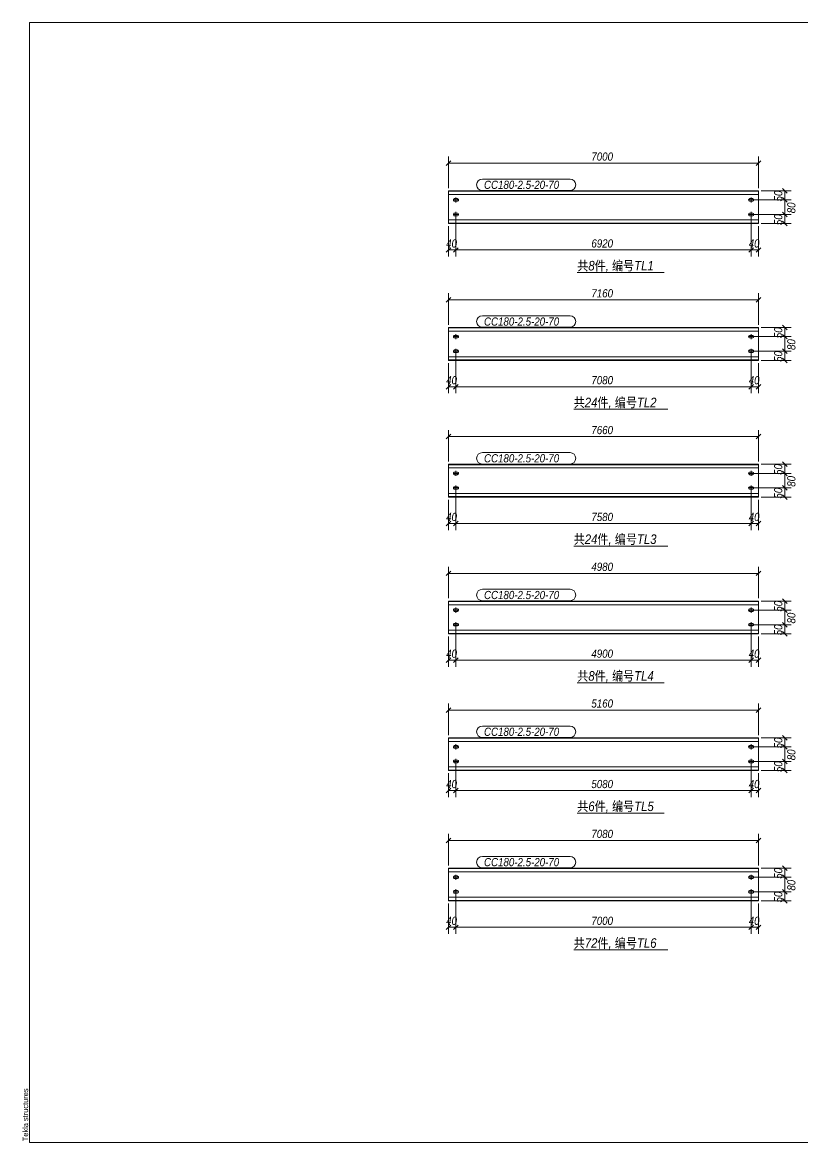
# Model space of a CAD drawing. Extents: x 857 to 4439, y -1249 to 4637.
# Drawn here: x 860.4 to 1146.1, y -295.4 to 114.6 of the extents above; entities that cross this region are included whole.
import ezdxf

# ---------------------------------------------------------------- set-up
doc = ezdxf.new("R2010")
doc.units = 0
doc.header["$LTSCALE"] = 1000
doc.header["$MEASUREMENT"] = 0
doc.linetypes.add('XKITLINE00', pattern=[0])
doc.linetypes.add('XKITLINE02', pattern=[4, 2, -2])
for name, color, linetype, lineweight in [('Bolt', 7, 'Continuous', 0), ('DrawingSheet', 5, 'Continuous', 0), ('OtherObjectType', 1, 'Continuous', 0), ('Part', 2, 'Continuous', 0), ('PartMark', 3, 'Continuous', 0), ('Z-DIMENSIONS', 1, 'Continuous', 0)]:
    doc.layers.add(name, color=color, linetype=linetype, lineweight=lineweight)
doc.styles.add('Arial', font='arial.ttf')
doc.styles.add('Arial Italic', font='ariali.ttf')

# ---------------------------------------------------------------- blocks, each defined once
blk = doc.blocks.new('天沟托架檩条')
at = {"layer": 'Bolt', "color": 3, "linetype": 'XKITLINE00', "lineweight": 0}
for p, q in [((160.23, 350.03), (160.26, 350.21)), ((160.26, 349.85), (160.23, 350.03)), ((160.23, 350.03), (160.23, 350.03)), ((160.23, 350.03), (162.09, 350.03)), ((160.26, 350.21), (160.36, 350.36)), ((160.36, 349.7), (160.26, 349.85)), ((160.36, 350.36), (160.51, 350.46)), ((160.51, 349.6), (160.36, 349.7)), ((160.51, 350.46), (160.69, 350.5)), ((160.69, 349.56), (160.51, 349.6)), ((160.69, 350.5), (161.63, 350.5)), ((161.63, 349.56), (160.69, 349.56)), ((161.16, 350.96), (161.16, 349.1)), ((161.63, 350.5), (161.8, 350.46)), ((161.8, 349.6), (161.63, 349.56)), ((161.8, 350.46), (161.96, 350.36)), ((161.96, 349.7), (161.8, 349.6)), ((161.96, 350.36), (162.06, 350.21)), ((162.06, 349.85), (161.96, 349.7)), ((162.06, 350.21), (162.09, 350.03)), ((162.09, 350.03), (162.06, 349.85)), ((162.09, 350.03), (162.09, 350.03)), ((268.38, 350.03), (268.41, 350.21)), ((268.41, 349.85), (268.38, 350.03)), ((268.38, 350.03), (268.38, 350.03)), ((268.38, 350.03), (270.24, 350.03)), ((268.41, 350.21), (268.51, 350.36)), ((268.51, 349.7), (268.41, 349.85)), ((268.51, 350.36), (268.67, 350.46)), ((268.67, 349.6), (268.51, 349.7)), ((268.67, 350.46), (268.84, 350.5)), ((268.84, 349.56), (268.67, 349.6)), ((268.84, 350.5), (269.78, 350.5)), ((269.78, 349.56), (268.84, 349.56)), ((269.31, 350.96), (269.31, 349.1)), ((269.78, 350.5), (269.96, 350.46)), ((269.96, 349.6), (269.78, 349.56)), ((269.96, 350.46), (270.11, 350.36)), ((270.11, 349.7), (269.96, 349.6)), ((270.11, 350.36), (270.21, 350.21)), ((270.21, 349.85), (270.11, 349.7)), ((270.21, 350.21), (270.24, 350.03)), ((270.24, 350.03), (270.21, 349.85)), ((270.24, 350.03), (270.24, 350.03)), ((160.23, 344.7), (160.26, 344.87)), ((160.26, 344.52), (160.23, 344.7)), ((160.23, 344.7), (160.23, 344.7)), ((160.23, 344.7), (162.09, 344.7)), ((160.26, 344.87), (160.36, 345.03)), ((160.36, 344.37), (160.26, 344.52)), ((160.36, 345.03), (160.51, 345.13)), ((160.51, 345.13), (160.69, 345.16)), ((160.69, 345.16), (161.63, 345.16)), ((161.16, 345.63), (161.16, 343.76)), ((161.63, 345.16), (161.8, 345.13)), ((161.8, 345.13), (161.96, 345.03)), ((161.96, 345.03), (162.06, 344.87)), ((162.06, 344.52), (161.96, 344.37)), ((162.06, 344.87), (162.09, 344.7)), ((162.09, 344.7), (162.06, 344.52)), ((162.09, 344.7), (162.09, 344.7)), ((268.38, 344.7), (268.41, 344.87)), ((268.41, 344.52), (268.38, 344.7)), ((268.38, 344.7), (268.38, 344.7)), ((268.38, 344.7), (270.24, 344.7)), ((268.41, 344.87), (268.51, 345.03)), ((268.51, 344.37), (268.41, 344.52)), ((268.51, 345.03), (268.67, 345.13)), ((268.67, 345.13), (268.84, 345.16)), ((268.84, 345.16), (269.78, 345.16)), ((269.31, 345.63), (269.31, 343.76)), ((269.78, 345.16), (269.96, 345.13)), ((269.96, 345.13), (270.11, 345.03)), ((270.11, 345.03), (270.21, 344.87)), ((270.21, 344.52), (270.11, 344.37)), ((270.21, 344.87), (270.24, 344.7)), ((270.24, 344.7), (270.21, 344.52)), ((270.24, 344.7), (270.24, 344.7)), ((160.51, 344.26), (160.36, 344.37)), ((160.69, 344.23), (160.51, 344.26)), ((161.63, 344.23), (160.69, 344.23)), ((161.8, 344.26), (161.63, 344.23)), ((161.96, 344.37), (161.8, 344.26)), ((268.67, 344.26), (268.51, 344.37)), ((268.84, 344.23), (268.67, 344.26)), ((269.78, 344.23), (268.84, 344.23)), ((269.96, 344.26), (269.78, 344.23)), ((270.11, 344.37), (269.96, 344.26)), ((160.23, 299.98), (160.26, 300.16)), ((160.26, 299.8), (160.23, 299.98)), ((160.23, 299.98), (160.23, 299.98)), ((160.23, 299.98), (162.09, 299.98)), ((160.26, 300.16), (160.36, 300.31)), ((160.36, 299.65), (160.26, 299.8)), ((160.36, 300.31), (160.51, 300.41)), ((160.51, 299.55), (160.36, 299.65)), ((160.51, 300.41), (160.69, 300.45)), ((160.69, 299.51), (160.51, 299.55)), ((160.69, 300.45), (161.63, 300.45)), ((161.63, 299.51), (160.69, 299.51)), ((161.16, 300.91), (161.16, 299.05)), ((161.63, 300.45), (161.8, 300.41)), ((161.8, 299.55), (161.63, 299.51)), ((161.8, 300.41), (161.96, 300.31)), ((161.96, 299.65), (161.8, 299.55)), ((161.96, 300.31), (162.06, 300.16)), ((162.06, 299.8), (161.96, 299.65)), ((162.06, 300.16), (162.09, 299.98)), ((162.09, 299.98), (162.06, 299.8)), ((162.09, 299.98), (162.09, 299.98)), ((268.38, 299.98), (268.41, 300.16)), ((268.41, 299.8), (268.38, 299.98)), ((268.38, 299.98), (268.38, 299.98)), ((268.38, 299.98), (270.24, 299.98)), ((268.41, 300.16), (268.51, 300.31)), ((268.51, 299.65), (268.41, 299.8)), ((268.51, 300.31), (268.67, 300.41)), ((268.67, 299.55), (268.51, 299.65)), ((268.67, 300.41), (268.84, 300.45)), ((268.84, 299.51), (268.67, 299.55)), ((268.84, 300.45), (269.78, 300.45)), ((269.78, 299.51), (268.84, 299.51)), ((269.31, 300.91), (269.31, 299.05)), ((269.78, 300.45), (269.96, 300.41)), ((269.96, 299.55), (269.78, 299.51)), ((269.96, 300.41), (270.11, 300.31)), ((270.11, 299.65), (269.96, 299.55)), ((270.11, 300.31), (270.21, 300.16)), ((270.21, 299.8), (270.11, 299.65)), ((270.21, 300.16), (270.24, 299.98)), ((270.24, 299.98), (270.21, 299.8)), ((270.24, 299.98), (270.24, 299.98)), ((161.16, 295.58), (161.16, 293.71)), ((269.31, 295.58), (269.31, 293.71)), ((160.23, 294.65), (160.26, 294.83)), ((160.26, 294.47), (160.23, 294.65)), ((160.23, 294.65), (160.23, 294.65)), ((160.23, 294.65), (162.09, 294.65)), ((160.26, 294.83), (160.36, 294.98)), ((160.36, 294.32), (160.26, 294.47)), ((160.36, 294.98), (160.51, 295.08)), ((160.51, 294.22), (160.36, 294.32)), ((160.51, 295.08), (160.69, 295.11)), ((160.69, 294.18), (160.51, 294.22)), ((160.69, 295.11), (161.63, 295.11)), ((161.63, 294.18), (160.69, 294.18)), ((161.63, 295.11), (161.8, 295.08)), ((161.8, 294.22), (161.63, 294.18)), ((161.8, 295.08), (161.96, 294.98)), ((161.96, 294.32), (161.8, 294.22)), ((161.96, 294.98), (162.06, 294.83)), ((162.06, 294.47), (161.96, 294.32)), ((162.06, 294.83), (162.09, 294.65)), ((162.09, 294.65), (162.06, 294.47)), ((162.09, 294.65), (162.09, 294.65)), ((268.38, 294.65), (268.41, 294.83)), ((268.41, 294.47), (268.38, 294.65)), ((268.38, 294.65), (268.38, 294.65)), ((268.38, 294.65), (270.24, 294.65)), ((268.41, 294.83), (268.51, 294.98)), ((268.51, 294.32), (268.41, 294.47)), ((268.51, 294.98), (268.67, 295.08)), ((268.67, 294.22), (268.51, 294.32)), ((268.67, 295.08), (268.84, 295.11)), ((268.84, 294.18), (268.67, 294.22)), ((268.84, 295.11), (269.78, 295.11)), ((269.78, 294.18), (268.84, 294.18)), ((269.78, 295.11), (269.96, 295.08)), ((269.96, 294.22), (269.78, 294.18)), ((269.96, 295.08), (270.11, 294.98)), ((270.11, 294.32), (269.96, 294.22)), ((270.11, 294.98), (270.21, 294.83)), ((270.21, 294.47), (270.11, 294.32)), ((270.21, 294.83), (270.24, 294.65)), ((270.24, 294.65), (270.21, 294.47)), ((270.24, 294.65), (270.24, 294.65)), ((160.23, 249.93), (160.26, 250.11)), ((160.26, 250.11), (160.36, 250.26)), ((160.36, 250.26), (160.51, 250.36)), ((160.51, 250.36), (160.69, 250.4)), ((160.69, 250.4), (161.63, 250.4)), ((161.16, 250.86), (161.16, 249)), ((161.63, 250.4), (161.8, 250.36)), ((161.8, 250.36), (161.96, 250.26)), ((161.96, 250.26), (162.06, 250.11)), ((162.06, 250.11), (162.09, 249.93)), ((268.38, 249.93), (268.41, 250.11)), ((268.41, 250.11), (268.51, 250.26)), ((268.51, 250.26), (268.67, 250.36)), ((268.67, 250.36), (268.84, 250.4)), ((268.84, 250.4), (269.78, 250.4)), ((269.31, 250.86), (269.31, 249)), ((269.78, 250.4), (269.96, 250.36)), ((269.96, 250.36), (270.11, 250.26)), ((270.11, 250.26), (270.21, 250.11)), ((270.21, 250.11), (270.24, 249.93)), ((160.26, 249.75), (160.23, 249.93)), ((160.23, 249.93), (160.23, 249.93)), ((160.23, 249.93), (162.09, 249.93)), ((160.36, 249.6), (160.26, 249.75)), ((160.51, 249.5), (160.36, 249.6)), ((160.69, 249.46), (160.51, 249.5)), ((161.63, 249.46), (160.69, 249.46)), ((161.8, 249.5), (161.63, 249.46)), ((161.96, 249.6), (161.8, 249.5)), ((162.06, 249.75), (161.96, 249.6)), ((162.09, 249.93), (162.06, 249.75)), ((162.09, 249.93), (162.09, 249.93)), ((268.41, 249.75), (268.38, 249.93)), ((268.38, 249.93), (268.38, 249.93)), ((268.38, 249.93), (270.24, 249.93)), ((268.51, 249.6), (268.41, 249.75)), ((268.67, 249.5), (268.51, 249.6)), ((268.84, 249.46), (268.67, 249.5)), ((269.78, 249.46), (268.84, 249.46)), ((269.96, 249.5), (269.78, 249.46)), ((270.11, 249.6), (269.96, 249.5)), ((270.21, 249.75), (270.11, 249.6)), ((270.24, 249.93), (270.21, 249.75)), ((270.24, 249.93), (270.24, 249.93)), ((160.23, 244.6), (160.26, 244.78)), ((160.26, 244.42), (160.23, 244.6)), ((160.23, 244.6), (160.23, 244.6)), ((160.23, 244.6), (162.09, 244.6)), ((160.26, 244.78), (160.36, 244.93)), ((160.36, 244.27), (160.26, 244.42)), ((160.36, 244.93), (160.51, 245.03)), ((160.51, 244.17), (160.36, 244.27)), ((160.51, 245.03), (160.69, 245.06)), ((160.69, 244.13), (160.51, 244.17)), ((160.69, 245.06), (161.63, 245.06)), ((161.63, 244.13), (160.69, 244.13)), ((161.16, 245.53), (161.16, 243.66)), ((161.63, 245.06), (161.8, 245.03)), ((161.8, 244.17), (161.63, 244.13)), ((161.8, 245.03), (161.96, 244.93)), ((161.96, 244.27), (161.8, 244.17)), ((161.96, 244.93), (162.06, 244.78)), ((162.06, 244.42), (161.96, 244.27)), ((162.06, 244.78), (162.09, 244.6)), ((162.09, 244.6), (162.06, 244.42)), ((162.09, 244.6), (162.09, 244.6)), ((268.38, 244.6), (268.41, 244.78)), ((268.41, 244.42), (268.38, 244.6)), ((268.38, 244.6), (268.38, 244.6)), ((268.38, 244.6), (270.24, 244.6)), ((268.41, 244.78), (268.51, 244.93)), ((268.51, 244.27), (268.41, 244.42)), ((268.51, 244.93), (268.67, 245.03)), ((268.67, 244.17), (268.51, 244.27)), ((268.67, 245.03), (268.84, 245.06)), ((268.84, 244.13), (268.67, 244.17)), ((268.84, 245.06), (269.78, 245.06)), ((269.78, 244.13), (268.84, 244.13)), ((269.31, 245.53), (269.31, 243.66)), ((269.78, 245.06), (269.96, 245.03)), ((269.96, 244.17), (269.78, 244.13)), ((269.96, 245.03), (270.11, 244.93)), ((270.11, 244.27), (269.96, 244.17)), ((270.11, 244.93), (270.21, 244.78)), ((270.21, 244.42), (270.11, 244.27)), ((270.21, 244.78), (270.24, 244.6)), ((270.24, 244.6), (270.21, 244.42)), ((270.24, 244.6), (270.24, 244.6)), ((160.23, 199.88), (160.26, 200.06)), ((160.26, 199.7), (160.23, 199.88)), ((160.23, 199.88), (160.23, 199.88)), ((160.23, 199.88), (162.09, 199.88)), ((160.26, 200.06), (160.36, 200.21)), ((160.36, 199.55), (160.26, 199.7)), ((160.36, 200.21), (160.51, 200.31)), ((160.51, 199.45), (160.36, 199.55)), ((160.51, 200.31), (160.69, 200.35)), ((160.69, 199.42), (160.51, 199.45)), ((160.69, 200.35), (161.63, 200.35)), ((161.63, 199.42), (160.69, 199.42)), ((161.16, 200.82), (161.16, 198.95)), ((161.63, 200.35), (161.8, 200.31)), ((161.8, 199.45), (161.63, 199.42)), ((161.8, 200.31), (161.96, 200.21)), ((161.96, 199.55), (161.8, 199.45)), ((161.96, 200.21), (162.06, 200.06)), ((162.06, 199.7), (161.96, 199.55)), ((162.06, 200.06), (162.09, 199.88)), ((162.09, 199.88), (162.06, 199.7)), ((162.09, 199.88), (162.09, 199.88)), ((268.38, 199.88), (268.41, 200.06)), ((268.41, 199.7), (268.38, 199.88)), ((268.38, 199.88), (268.38, 199.88)), ((268.38, 199.88), (270.24, 199.88)), ((268.41, 200.06), (268.51, 200.21)), ((268.51, 199.55), (268.41, 199.7)), ((268.51, 200.21), (268.67, 200.31)), ((268.67, 199.45), (268.51, 199.55)), ((268.67, 200.31), (268.84, 200.35)), ((268.84, 199.42), (268.67, 199.45)), ((268.84, 200.35), (269.78, 200.35)), ((269.78, 199.42), (268.84, 199.42)), ((269.31, 200.82), (269.31, 198.95)), ((269.78, 200.35), (269.96, 200.31)), ((269.96, 199.45), (269.78, 199.42)), ((269.96, 200.31), (270.11, 200.21)), ((270.11, 199.55), (269.96, 199.45)), ((270.11, 200.21), (270.21, 200.06)), ((270.21, 199.7), (270.11, 199.55)), ((270.21, 200.06), (270.24, 199.88)), ((270.24, 199.88), (270.21, 199.7)), ((270.24, 199.88), (270.24, 199.88)), ((160.23, 194.55), (160.26, 194.73)), ((160.26, 194.37), (160.23, 194.55)), ((160.23, 194.55), (160.23, 194.55)), ((160.23, 194.55), (162.09, 194.55)), ((160.26, 194.73), (160.36, 194.88)), ((160.36, 194.22), (160.26, 194.37)), ((160.36, 194.88), (160.51, 194.98)), ((160.51, 194.12), (160.36, 194.22)), ((160.51, 194.98), (160.69, 195.02)), ((160.69, 194.08), (160.51, 194.12)), ((160.69, 195.02), (161.63, 195.02)), ((161.63, 194.08), (160.69, 194.08)), ((161.16, 195.48), (161.16, 193.62)), ((161.63, 195.02), (161.8, 194.98)), ((161.8, 194.12), (161.63, 194.08)), ((161.8, 194.98), (161.96, 194.88)), ((161.96, 194.22), (161.8, 194.12)), ((161.96, 194.88), (162.06, 194.73)), ((162.06, 194.37), (161.96, 194.22)), ((162.06, 194.73), (162.09, 194.55)), ((162.09, 194.55), (162.06, 194.37)), ((162.09, 194.55), (162.09, 194.55)), ((268.38, 194.55), (268.41, 194.73)), ((268.41, 194.37), (268.38, 194.55)), ((268.38, 194.55), (268.38, 194.55)), ((268.38, 194.55), (270.24, 194.55)), ((268.41, 194.73), (268.51, 194.88)), ((268.51, 194.22), (268.41, 194.37)), ((268.51, 194.88), (268.67, 194.98)), ((268.67, 194.12), (268.51, 194.22)), ((268.67, 194.98), (268.84, 195.02)), ((268.84, 194.08), (268.67, 194.12)), ((268.84, 195.02), (269.78, 195.02)), ((269.78, 194.08), (268.84, 194.08)), ((269.31, 195.48), (269.31, 193.62)), ((269.78, 195.02), (269.96, 194.98)), ((269.96, 194.12), (269.78, 194.08)), ((269.96, 194.98), (270.11, 194.88)), ((270.11, 194.22), (269.96, 194.12)), ((270.11, 194.88), (270.21, 194.73)), ((270.21, 194.37), (270.11, 194.22)), ((270.21, 194.73), (270.24, 194.55)), ((270.24, 194.55), (270.21, 194.37)), ((270.24, 194.55), (270.24, 194.55)), ((160.23, 149.83), (160.26, 150.01)), ((160.26, 149.66), (160.23, 149.83)), ((160.23, 149.83), (160.23, 149.83)), ((162.09, 149.83), (160.23, 149.83)), ((160.26, 150.01), (160.36, 150.16)), ((160.36, 149.5), (160.26, 149.66)), ((160.36, 150.16), (160.51, 150.27)), ((160.51, 149.4), (160.36, 149.5)), ((160.51, 150.27), (160.69, 150.3)), ((160.69, 149.37), (160.51, 149.4)), ((160.69, 150.3), (161.63, 150.3)), ((161.63, 149.37), (160.69, 149.37)), ((161.16, 148.9), (161.16, 150.77)), ((161.63, 150.3), (161.8, 150.27)), ((161.8, 149.4), (161.63, 149.37)), ((161.8, 150.27), (161.96, 150.16)), ((161.96, 149.5), (161.8, 149.4)), ((161.96, 150.16), (162.06, 150.01)), ((162.06, 149.66), (161.96, 149.5)), ((162.06, 150.01), (162.09, 149.83)), ((162.09, 149.83), (162.06, 149.66)), ((162.09, 149.83), (162.09, 149.83)), ((268.38, 149.83), (268.41, 150.01)), ((268.41, 149.66), (268.38, 149.83)), ((268.38, 149.83), (268.38, 149.83)), ((270.24, 149.83), (268.38, 149.83)), ((268.41, 150.01), (268.51, 150.16)), ((268.51, 149.5), (268.41, 149.66)), ((268.51, 150.16), (268.67, 150.27)), ((268.67, 149.4), (268.51, 149.5)), ((268.67, 150.27), (268.84, 150.3)), ((268.84, 149.37), (268.67, 149.4)), ((268.84, 150.3), (269.78, 150.3)), ((269.78, 149.37), (268.84, 149.37)), ((269.31, 148.9), (269.31, 150.77)), ((269.78, 150.3), (269.96, 150.27)), ((269.96, 149.4), (269.78, 149.37)), ((269.96, 150.27), (270.11, 150.16)), ((270.11, 149.5), (269.96, 149.4)), ((270.11, 150.16), (270.21, 150.01)), ((270.21, 149.66), (270.11, 149.5)), ((270.21, 150.01), (270.24, 149.83)), ((270.24, 149.83), (270.21, 149.66)), ((270.24, 149.83), (270.24, 149.83)), ((160.23, 144.5), (160.26, 144.68)), ((160.26, 144.32), (160.23, 144.5)), ((160.23, 144.5), (160.23, 144.5)), ((162.09, 144.5), (160.23, 144.5)), ((160.26, 144.68), (160.36, 144.83)), ((160.36, 144.17), (160.26, 144.32)), ((160.36, 144.83), (160.51, 144.93)), ((160.51, 144.07), (160.36, 144.17)), ((160.51, 144.93), (160.69, 144.97)), ((160.69, 144.03), (160.51, 144.07)), ((160.69, 144.97), (161.63, 144.97)), ((161.63, 144.03), (160.69, 144.03)), ((161.16, 143.57), (161.16, 145.43)), ((161.63, 144.97), (161.8, 144.93)), ((161.8, 144.07), (161.63, 144.03)), ((161.8, 144.93), (161.96, 144.83)), ((161.96, 144.17), (161.8, 144.07)), ((161.96, 144.83), (162.06, 144.68)), ((162.06, 144.32), (161.96, 144.17)), ((162.06, 144.68), (162.09, 144.5)), ((162.09, 144.5), (162.06, 144.32)), ((162.09, 144.5), (162.09, 144.5)), ((268.38, 144.5), (268.41, 144.68)), ((268.41, 144.32), (268.38, 144.5)), ((268.38, 144.5), (268.38, 144.5)), ((270.24, 144.5), (268.38, 144.5)), ((268.41, 144.68), (268.51, 144.83)), ((268.51, 144.17), (268.41, 144.32)), ((268.51, 144.83), (268.67, 144.93)), ((268.67, 144.07), (268.51, 144.17)), ((268.67, 144.93), (268.84, 144.97)), ((268.84, 144.03), (268.67, 144.07)), ((268.84, 144.97), (269.78, 144.97)), ((269.78, 144.03), (268.84, 144.03)), ((269.31, 143.57), (269.31, 145.43)), ((269.78, 144.97), (269.96, 144.93)), ((269.96, 144.07), (269.78, 144.03)), ((269.96, 144.93), (270.11, 144.83)), ((270.11, 144.17), (269.96, 144.07)), ((270.11, 144.83), (270.21, 144.68)), ((270.21, 144.32), (270.11, 144.17)), ((270.21, 144.68), (270.24, 144.5)), ((270.24, 144.5), (270.21, 144.32)), ((270.24, 144.5), (270.24, 144.5)), ((160.36, 102.45), (160.51, 102.55)), ((160.51, 102.55), (160.69, 102.58)), ((160.69, 102.58), (161.63, 102.58)), ((161.16, 103.05), (161.16, 101.18)), ((161.63, 102.58), (161.8, 102.55)), ((161.8, 102.55), (161.96, 102.45)), ((268.51, 102.45), (268.67, 102.55)), ((268.67, 102.55), (268.84, 102.58)), ((268.84, 102.58), (269.78, 102.58)), ((269.31, 103.05), (269.31, 101.18)), ((269.78, 102.58), (269.96, 102.55)), ((269.96, 102.55), (270.11, 102.45)), ((160.23, 102.12), (160.26, 102.3)), ((160.26, 101.94), (160.23, 102.12)), ((160.23, 102.12), (160.23, 102.12)), ((160.23, 102.12), (162.09, 102.12)), ((160.26, 102.3), (160.36, 102.45)), ((160.36, 101.79), (160.26, 101.94)), ((160.51, 101.69), (160.36, 101.79)), ((160.69, 101.65), (160.51, 101.69)), ((161.63, 101.65), (160.69, 101.65)), ((161.8, 101.69), (161.63, 101.65)), ((161.96, 101.79), (161.8, 101.69)), ((161.96, 102.45), (162.06, 102.3)), ((162.06, 101.94), (161.96, 101.79)), ((162.06, 102.3), (162.09, 102.12)), ((162.09, 102.12), (162.06, 101.94)), ((162.09, 102.12), (162.09, 102.12)), ((268.38, 102.12), (268.41, 102.3)), ((268.41, 101.94), (268.38, 102.12)), ((268.38, 102.12), (268.38, 102.12)), ((268.38, 102.12), (270.24, 102.12)), ((268.41, 102.3), (268.51, 102.45)), ((268.51, 101.79), (268.41, 101.94)), ((268.67, 101.69), (268.51, 101.79)), ((268.84, 101.65), (268.67, 101.69)), ((269.78, 101.65), (268.84, 101.65)), ((269.96, 101.69), (269.78, 101.65)), ((270.11, 101.79), (269.96, 101.69)), ((270.11, 102.45), (270.21, 102.3)), ((270.21, 101.94), (270.11, 101.79)), ((270.21, 102.3), (270.24, 102.12)), ((270.24, 102.12), (270.21, 101.94)), ((270.24, 102.12), (270.24, 102.12)), ((160.23, 96.78), (160.26, 96.96)), ((160.26, 96.61), (160.23, 96.78)), ((160.23, 96.78), (160.23, 96.78)), ((160.23, 96.78), (162.09, 96.78)), ((160.26, 96.96), (160.36, 97.11)), ((160.36, 96.45), (160.26, 96.61)), ((160.36, 97.11), (160.51, 97.22)), ((160.51, 96.35), (160.36, 96.45)), ((160.51, 97.22), (160.69, 97.25)), ((160.69, 96.32), (160.51, 96.35)), ((160.69, 97.25), (161.63, 97.25)), ((161.63, 96.32), (160.69, 96.32)), ((161.16, 97.72), (161.16, 95.85)), ((161.63, 97.25), (161.8, 97.22)), ((161.8, 96.35), (161.63, 96.32)), ((161.8, 97.22), (161.96, 97.11)), ((161.96, 96.45), (161.8, 96.35)), ((161.96, 97.11), (162.06, 96.96)), ((162.06, 96.61), (161.96, 96.45)), ((162.06, 96.96), (162.09, 96.78)), ((162.09, 96.78), (162.06, 96.61)), ((162.09, 96.78), (162.09, 96.78)), ((268.38, 96.78), (268.41, 96.96)), ((268.41, 96.61), (268.38, 96.78)), ((268.38, 96.78), (268.38, 96.78)), ((268.38, 96.78), (270.24, 96.78)), ((268.41, 96.96), (268.51, 97.11)), ((268.51, 96.45), (268.41, 96.61)), ((268.51, 97.11), (268.67, 97.22)), ((268.67, 96.35), (268.51, 96.45)), ((268.67, 97.22), (268.84, 97.25)), ((268.84, 96.32), (268.67, 96.35)), ((268.84, 97.25), (269.78, 97.25)), ((269.78, 96.32), (268.84, 96.32)), ((269.31, 97.72), (269.31, 95.85)), ((269.78, 97.25), (269.96, 97.22)), ((269.96, 96.35), (269.78, 96.32)), ((269.96, 97.22), (270.11, 97.11)), ((270.11, 96.45), (269.96, 96.35)), ((270.11, 97.11), (270.21, 96.96)), ((270.21, 96.61), (270.11, 96.45)), ((270.21, 96.96), (270.24, 96.78)), ((270.24, 96.78), (270.21, 96.61)), ((270.24, 96.78), (270.24, 96.78))]:
    blk.add_line(p, q, dxfattribs=at)
at = {"layer": 'DrawingSheet', "color": 5, "linetype": 'XKITLINE00', "lineweight": 0}
for p, q in [((589, 415), (5, 415)), ((5, 415), (5, 5)), ((5, 5), (589, 5))]:
    blk.add_line(p, q, dxfattribs=at)
at = {"layer": 'OtherObjectType', "color": 1, "linetype": 'XKITLINE00', "lineweight": 0}
for p, q in [((205.61, 323.45), (237.5, 323.45)), ((204.31, 273.4), (238.8, 273.4)), ((204.31, 223.35), (238.8, 223.35)), ((205.61, 173.31), (237.5, 173.31)), ((205.61, 125.59), (237.5, 125.59)), ((204.31, 75.54), (238.8, 75.54))]:
    blk.add_line(p, q, dxfattribs=at)
at = {"layer": 'Part', "color": 2, "linetype": 'XKITLINE00', "lineweight": 0}
for p, q in [((158.49, 341.36), (158.49, 353.36)), ((215.18, 353.36), (158.49, 353.36)), ((271.98, 353.36), (215.28, 353.36)), ((271.98, 341.36), (271.98, 353.36)), ((215.18, 352.03), (158.49, 352.03)), ((271.98, 352.03), (215.28, 352.03)), ((215.18, 342.7), (158.49, 342.7)), ((215.18, 341.36), (158.49, 341.36)), ((271.98, 342.7), (215.28, 342.7)), ((271.98, 341.36), (215.28, 341.36)), ((158.49, 291.31), (158.49, 303.31)), ((215.18, 303.31), (158.49, 303.31)), ((215.18, 301.98), (158.49, 301.98)), ((271.98, 303.31), (215.28, 303.31)), ((271.98, 301.98), (215.28, 301.98)), ((271.98, 291.31), (271.98, 303.31)), ((215.18, 292.65), (158.49, 292.65)), ((215.18, 291.31), (158.49, 291.31)), ((271.98, 292.65), (215.28, 292.65)), ((271.98, 291.31), (215.28, 291.31)), ((158.49, 241.26), (158.49, 253.26)), ((215.18, 253.26), (158.49, 253.26)), ((215.18, 251.93), (158.49, 251.93)), ((271.98, 253.26), (215.28, 253.26)), ((271.98, 251.93), (215.28, 251.93)), ((271.98, 241.26), (271.98, 253.26)), ((215.18, 242.6), (158.49, 242.6)), ((271.98, 242.6), (215.28, 242.6)), ((215.18, 241.26), (158.49, 241.26)), ((271.98, 241.26), (215.28, 241.26)), ((158.49, 191.22), (158.49, 203.22)), ((215.18, 203.22), (158.49, 203.22)), ((215.18, 201.88), (158.49, 201.88)), ((271.98, 203.22), (215.28, 203.22)), ((271.98, 201.88), (215.28, 201.88)), ((271.98, 191.22), (271.98, 203.22)), ((215.18, 192.55), (158.49, 192.55)), ((215.18, 191.22), (158.49, 191.22)), ((271.98, 192.55), (215.28, 192.55)), ((271.98, 191.22), (215.28, 191.22)), ((158.49, 141.17), (158.49, 153.17)), ((215.18, 153.17), (158.49, 153.17)), ((215.18, 151.83), (158.49, 151.83)), ((271.98, 153.17), (215.28, 153.17)), ((271.98, 151.83), (215.28, 151.83)), ((271.98, 141.17), (271.98, 153.17)), ((215.18, 142.5), (158.49, 142.5)), ((215.18, 141.17), (158.49, 141.17)), ((271.98, 142.5), (215.28, 142.5)), ((271.98, 141.17), (215.28, 141.17)), ((158.49, 93.45), (158.49, 105.45)), ((215.18, 105.45), (158.49, 105.45)), ((215.18, 104.12), (158.49, 104.12)), ((271.98, 105.45), (215.28, 105.45)), ((271.98, 104.12), (215.28, 104.12)), ((271.98, 93.45), (271.98, 105.45)), ((215.18, 94.78), (158.49, 94.78)), ((271.98, 94.78), (215.28, 94.78)), ((215.18, 93.45), (158.49, 93.45)), ((271.98, 93.45), (215.28, 93.45))]:
    blk.add_line(p, q, dxfattribs=at)
at = {"layer": 'Part', "color": 7, "linetype": 'XKITLINE02', "lineweight": 0}
for p, q in [((215.18, 353.2), (158.49, 353.2)), ((271.98, 353.2), (215.28, 353.2)), ((215.18, 341.53), (158.49, 341.53)), ((271.98, 341.53), (215.28, 341.53)), ((215.18, 303.15), (158.49, 303.15)), ((271.98, 303.15), (215.28, 303.15)), ((215.18, 291.48), (158.49, 291.48)), ((271.98, 291.48), (215.28, 291.48)), ((215.18, 253.1), (158.49, 253.1)), ((271.98, 253.1), (215.28, 253.1)), ((215.18, 241.43), (158.49, 241.43)), ((271.98, 241.43), (215.28, 241.43)), ((215.18, 203.05), (158.49, 203.05)), ((271.98, 203.05), (215.28, 203.05)), ((215.18, 191.38), (158.49, 191.38)), ((271.98, 191.38), (215.28, 191.38)), ((215.18, 153), (158.49, 153)), ((271.98, 153), (215.28, 153)), ((215.18, 141.33), (158.49, 141.33)), ((271.98, 141.33), (215.28, 141.33)), ((215.18, 105.28), (158.49, 105.28)), ((271.98, 105.28), (215.28, 105.28)), ((215.18, 93.62), (158.49, 93.62)), ((271.98, 93.62), (215.28, 93.62))]:
    blk.add_line(p, q, dxfattribs=at)
at = {"layer": 'PartMark', "color": 1, "linetype": 'XKITLINE00', "lineweight": 0}
for p, q in [((170.86, 357.66), (202.97, 357.66)), ((170.86, 353.46), (202.97, 353.46)), ((170.86, 307.61), (202.97, 307.61)), ((170.86, 303.41), (202.97, 303.41)), ((170.86, 257.56), (202.97, 257.56)), ((170.86, 253.36), (202.97, 253.36)), ((170.86, 207.52), (202.97, 207.52)), ((170.86, 203.32), (202.97, 203.32)), ((170.86, 157.47), (202.97, 157.47)), ((170.86, 153.27), (202.97, 153.27)), ((170.86, 109.75), (202.97, 109.75)), ((170.86, 105.55), (202.97, 105.55))]:
    blk.add_line(p, q, dxfattribs=at)
for centre, start, end in [((170.86, 355.56), 90, 270), ((202.97, 355.56), 270, 90), ((170.86, 305.51), 90, 270), ((202.97, 305.51), 270, 90), ((170.86, 255.46), 90, 270), ((202.97, 255.46), 270, 90), ((170.86, 205.42), 90, 270), ((202.97, 205.42), 270, 90), ((170.86, 155.37), 90, 270), ((202.97, 155.37), 270, 90), ((170.86, 107.65), 90, 270), ((202.97, 107.65), 270, 90)]:
    blk.add_arc(centre, 2.1, start, end, dxfattribs=at)
at = {"layer": 'Z-DIMENSIONS', "color": 4, "linetype": 'XKITLINE00', "lineweight": 0}
for p, q in [((158.49, 354.36), (158.49, 365.9)), ((271.98, 354.36), (271.98, 365.9)), ((159.34, 364.35), (157.64, 362.65)), ((158.49, 363.5), (271.98, 363.5)), ((272.83, 364.35), (271.13, 362.65)), ((272.98, 353.36), (284.01, 353.36)), ((280.76, 354.21), (282.46, 352.51)), ((281.61, 350.03), (281.61, 353.36)), ((270.31, 350.03), (284.01, 350.03)), ((270.31, 350.03), (284.01, 350.03)), ((280.76, 350.88), (282.46, 349.18)), ((280.76, 350.88), (282.46, 349.18)), ((281.61, 344.7), (281.61, 350.03)), ((270.31, 344.7), (284.01, 344.7)), ((270.31, 344.7), (284.01, 344.7)), ((280.76, 345.54), (282.46, 343.85)), ((280.76, 345.54), (282.46, 343.85)), ((281.61, 341.36), (281.61, 344.7)), ((158.49, 340.36), (158.49, 329.3)), ((161.16, 343.7), (161.16, 329.3)), ((161.16, 343.7), (161.16, 329.3)), ((269.31, 343.7), (269.31, 329.3)), ((269.31, 343.7), (269.31, 329.3)), ((271.98, 340.36), (271.98, 329.3)), ((272.98, 341.36), (284.01, 341.36)), ((280.76, 342.21), (282.46, 340.51)), ((159.34, 332.55), (157.64, 330.85)), ((162.01, 332.55), (160.31, 330.85)), ((162.01, 332.55), (160.31, 330.85)), ((270.16, 332.55), (268.46, 330.85)), ((270.16, 332.55), (268.46, 330.85)), ((272.83, 332.55), (271.13, 330.85)), ((158.49, 331.7), (161.16, 331.7)), ((161.16, 331.7), (269.31, 331.7)), ((269.31, 331.7), (271.98, 331.7)), ((158.49, 304.31), (158.49, 315.85)), ((271.98, 304.31), (271.98, 315.85)), ((159.34, 314.3), (157.64, 312.6)), ((158.49, 313.45), (271.98, 313.45)), ((272.83, 314.3), (271.13, 312.6)), ((280.76, 304.16), (282.46, 302.46)), ((270.31, 299.98), (284.01, 299.98)), ((270.31, 299.98), (284.01, 299.98)), ((272.98, 303.31), (284.01, 303.31)), ((280.76, 300.83), (282.46, 299.13)), ((280.76, 300.83), (282.46, 299.13)), ((281.61, 299.98), (281.61, 303.31)), ((281.61, 294.65), (281.61, 299.98)), ((280.76, 295.5), (282.46, 293.8)), ((280.76, 295.5), (282.46, 293.8)), ((161.16, 293.65), (161.16, 279.25)), ((161.16, 293.65), (161.16, 279.25)), ((269.31, 293.65), (269.31, 279.25)), ((269.31, 293.65), (269.31, 279.25)), ((270.31, 294.65), (284.01, 294.65)), ((270.31, 294.65), (284.01, 294.65)), ((272.98, 291.31), (284.01, 291.31)), ((280.76, 292.16), (282.46, 290.46)), ((281.61, 291.31), (281.61, 294.65)), ((158.49, 290.31), (158.49, 279.25)), ((271.98, 290.31), (271.98, 279.25)), ((159.34, 282.5), (157.64, 280.8)), ((158.49, 281.65), (161.16, 281.65)), ((162.01, 282.5), (160.31, 280.8)), ((162.01, 282.5), (160.31, 280.8)), ((161.16, 281.65), (269.31, 281.65)), ((270.16, 282.5), (268.46, 280.8)), ((270.16, 282.5), (268.46, 280.8)), ((269.31, 281.65), (271.98, 281.65)), ((272.83, 282.5), (271.13, 280.8)), ((159.34, 264.25), (157.64, 262.55)), ((158.49, 254.26), (158.49, 265.8)), ((158.49, 263.4), (271.98, 263.4)), ((272.83, 264.25), (271.13, 262.55)), ((271.98, 254.26), (271.98, 265.8)), ((272.98, 253.26), (284.01, 253.26)), ((280.76, 254.11), (282.46, 252.42)), ((280.76, 250.78), (282.46, 249.08)), ((280.76, 250.78), (282.46, 249.08)), ((281.61, 249.93), (281.61, 253.26)), ((270.31, 249.93), (284.01, 249.93)), ((270.31, 249.93), (284.01, 249.93)), ((281.61, 244.6), (281.61, 249.93)), ((161.16, 243.6), (161.16, 229.2)), ((161.16, 243.6), (161.16, 229.2)), ((269.31, 243.6), (269.31, 229.2)), ((269.31, 243.6), (269.31, 229.2)), ((270.31, 244.6), (284.01, 244.6)), ((270.31, 244.6), (284.01, 244.6)), ((280.76, 245.45), (282.46, 243.75)), ((280.76, 245.45), (282.46, 243.75)), ((280.76, 242.11), (282.46, 240.42)), ((281.61, 241.26), (281.61, 244.6)), ((158.49, 240.26), (158.49, 229.2)), ((271.98, 240.26), (271.98, 229.2)), ((272.98, 241.26), (284.01, 241.26)), ((159.34, 232.45), (157.64, 230.76)), ((158.49, 231.6), (161.16, 231.6)), ((162.01, 232.45), (160.31, 230.76)), ((162.01, 232.45), (160.31, 230.76)), ((161.16, 231.6), (269.31, 231.6)), ((270.16, 232.45), (268.46, 230.76)), ((270.16, 232.45), (268.46, 230.76)), ((269.31, 231.6), (271.98, 231.6)), ((272.83, 232.45), (271.13, 230.76)), ((159.34, 214.2), (157.64, 212.51)), ((158.49, 204.22), (158.49, 215.75)), ((158.49, 213.35), (271.98, 213.35)), ((272.83, 214.2), (271.13, 212.51)), ((271.98, 204.22), (271.98, 215.75)), ((272.98, 203.22), (284.01, 203.22)), ((280.76, 204.06), (282.46, 202.37)), ((281.61, 199.88), (281.61, 203.22)), ((270.31, 199.88), (284.01, 199.88)), ((270.31, 199.88), (284.01, 199.88)), ((280.76, 200.73), (282.46, 199.03)), ((280.76, 200.73), (282.46, 199.03)), ((281.61, 194.55), (281.61, 199.88)), ((161.16, 193.55), (161.16, 179.16)), ((161.16, 193.55), (161.16, 179.16)), ((269.31, 193.55), (269.31, 179.16)), ((269.31, 193.55), (269.31, 179.16)), ((270.31, 194.55), (284.01, 194.55)), ((270.31, 194.55), (284.01, 194.55)), ((280.76, 195.4), (282.46, 193.7)), ((280.76, 195.4), (282.46, 193.7)), ((281.61, 191.22), (281.61, 194.55)), ((158.49, 190.22), (158.49, 179.16)), ((271.98, 190.22), (271.98, 179.16)), ((272.98, 191.22), (284.01, 191.22)), ((280.76, 192.06), (282.46, 190.37)), ((159.34, 182.4), (157.64, 180.71)), ((158.49, 181.56), (161.16, 181.56)), ((162.01, 182.4), (160.31, 180.71)), ((162.01, 182.4), (160.31, 180.71)), ((161.16, 181.56), (269.31, 181.56)), ((270.16, 182.4), (268.46, 180.71)), ((270.16, 182.4), (268.46, 180.71)), ((269.31, 181.56), (271.98, 181.56)), ((272.83, 182.4), (271.13, 180.71)), ((159.34, 164.15), (157.64, 162.46)), ((158.49, 154.17), (158.49, 165.71)), ((272.83, 164.15), (271.13, 162.46)), ((271.98, 154.17), (271.98, 165.71)), ((158.49, 163.31), (271.98, 163.31)), ((272.98, 153.17), (284.01, 153.17)), ((280.76, 154.02), (282.46, 152.32)), ((281.61, 149.83), (281.61, 153.17)), ((270.31, 149.83), (284.01, 149.83)), ((270.31, 149.83), (284.01, 149.83)), ((280.76, 150.68), (282.46, 148.99)), ((280.76, 150.68), (282.46, 148.99)), ((281.61, 144.5), (281.61, 149.83)), ((161.16, 143.5), (161.16, 131.44)), ((161.16, 143.5), (161.16, 131.44)), ((269.31, 143.5), (269.31, 131.44)), ((269.31, 143.5), (269.31, 131.44)), ((270.31, 144.5), (284.01, 144.5)), ((270.31, 144.5), (284.01, 144.5)), ((280.76, 145.35), (282.46, 143.65)), ((280.76, 145.35), (282.46, 143.65)), ((281.61, 141.17), (281.61, 144.5)), ((158.49, 140.17), (158.49, 131.44)), ((271.98, 140.17), (271.98, 131.44)), ((272.98, 141.17), (284.01, 141.17)), ((280.76, 142.02), (282.46, 140.32)), ((159.34, 134.69), (157.64, 132.99)), ((158.49, 133.84), (161.16, 133.84)), ((162.01, 134.69), (160.31, 132.99)), ((162.01, 134.69), (160.31, 132.99)), ((161.16, 133.84), (269.31, 133.84)), ((270.16, 134.69), (268.46, 132.99)), ((270.16, 134.69), (268.46, 132.99)), ((269.31, 133.84), (271.98, 133.84)), ((272.83, 134.69), (271.13, 132.99)), ((159.34, 116.44), (157.64, 114.74)), ((158.49, 106.45), (158.49, 117.99)), ((158.49, 115.59), (271.98, 115.59)), ((272.83, 116.44), (271.13, 114.74)), ((271.98, 106.45), (271.98, 117.99)), ((272.98, 105.45), (284.01, 105.45)), ((280.76, 106.3), (282.46, 104.6)), ((280.76, 102.97), (282.46, 101.27)), ((280.76, 102.97), (282.46, 101.27)), ((281.61, 102.12), (281.61, 105.45)), ((270.31, 102.12), (284.01, 102.12)), ((270.31, 102.12), (284.01, 102.12)), ((281.61, 96.78), (281.61, 102.12)), ((161.16, 95.78), (161.16, 81.39)), ((161.16, 95.78), (161.16, 81.39)), ((269.31, 95.78), (269.31, 81.39)), ((269.31, 95.78), (269.31, 81.39)), ((270.31, 96.78), (284.01, 96.78)), ((270.31, 96.78), (284.01, 96.78)), ((280.76, 97.63), (282.46, 95.94)), ((280.76, 97.63), (282.46, 95.94)), ((281.61, 93.45), (281.61, 96.78)), ((158.49, 92.45), (158.49, 81.39)), ((271.98, 92.45), (271.98, 81.39)), ((272.98, 93.45), (284.01, 93.45)), ((280.76, 94.3), (282.46, 92.6)), ((159.34, 84.64), (157.64, 82.94)), ((158.49, 83.79), (161.16, 83.79)), ((162.01, 84.64), (160.31, 82.94)), ((162.01, 84.64), (160.31, 82.94)), ((161.16, 83.79), (269.31, 83.79)), ((270.16, 84.64), (268.46, 82.94)), ((270.16, 84.64), (268.46, 82.94)), ((269.31, 83.79), (271.98, 83.79)), ((272.83, 84.64), (271.13, 82.94))]:
    blk.add_line(p, q, dxfattribs=at)
at = {"layer": 'Z-DIMENSIONS', "color": 3}
for p in [(158.49, 363.5), (271.98, 363.5), (281.61, 353.36), (281.61, 350.03), (281.61, 350.03), (281.61, 344.7), (281.61, 344.7), (281.61, 341.36), (158.49, 331.7), (161.16, 331.7), (161.16, 331.7), (269.31, 331.7), (269.31, 331.7), (271.98, 331.7), (158.49, 313.45), (271.98, 313.45), (281.61, 303.31), (281.61, 299.98), (281.61, 299.98), (281.61, 294.65), (281.61, 294.65), (281.61, 291.31), (158.49, 281.65), (161.16, 281.65), (161.16, 281.65), (269.31, 281.65), (269.31, 281.65), (271.98, 281.65), (158.49, 263.4), (271.98, 263.4), (281.61, 253.26), (281.61, 249.93), (281.61, 249.93), (281.61, 244.6), (281.61, 244.6), (281.61, 241.26), (158.49, 231.6), (161.16, 231.6), (161.16, 231.6), (269.31, 231.6), (269.31, 231.6), (271.98, 231.6), (158.49, 213.35), (271.98, 213.35), (281.61, 203.22), (281.61, 199.88), (281.61, 199.88), (281.61, 194.55), (281.61, 194.55), (281.61, 191.22), (158.49, 181.56), (161.16, 181.56), (161.16, 181.56), (269.31, 181.56), (269.31, 181.56), (271.98, 181.56), (158.49, 163.31), (271.98, 163.31), (281.61, 153.17), (281.61, 149.83), (281.61, 149.83), (281.61, 144.5), (281.61, 144.5), (281.61, 141.17), (158.49, 133.84), (161.16, 133.84), (161.16, 133.84), (269.31, 133.84), (269.31, 133.84), (271.98, 133.84), (158.49, 115.59), (271.98, 115.59), (281.61, 105.45), (281.61, 102.12), (281.61, 102.12), (281.61, 96.78), (281.61, 96.78), (281.61, 93.45), (158.49, 83.79), (161.16, 83.79), (161.16, 83.79), (269.31, 83.79), (269.31, 83.79), (271.98, 83.79)]:
    blk.add_point(p, dxfattribs=at)
at = {"layer": 'DrawingSheet', "color": 5, "style": 'Arial', "width": 0.85}
blk.add_text('Tekla structures', height=2, rotation=90, dxfattribs=at).set_placement((4.5, 5.5))
at = {"layer": 'OtherObjectType', "color": 1, "style": 'Arial Italic', "width": 0.85}
for s, p in [('共8件, 编号TL1', (205.61, 324.2)), ('共24件, 编号TL2', (204.31, 274.15)), ('共24件, 编号TL3', (204.31, 224.1)), ('共8件, 编号TL4', (205.61, 174.06)), ('共6件, 编号TL5', (205.61, 126.34)), ('共72件, 编号TL6', (204.31, 76.29))]:
    blk.add_text(s, height=3.5, dxfattribs=at).set_placement(p)
at = {"layer": 'PartMark', "color": 7, "style": 'Arial Italic', "width": 0.85}
for p in [(171.46, 354.06), (171.46, 304.01), (171.46, 253.96), (171.46, 203.92), (171.46, 153.87), (171.46, 106.15)]:
    blk.add_text('CC180-2.5-20-70', height=3, dxfattribs=at).set_placement(p)
at = {"layer": 'Z-DIMENSIONS', "color": 3, "style": 'Arial Italic', "width": 0.85}
for s, p in [('7000', (210.78, 364.4)), ('40', (157.6, 332.6)), ('6920', (210.78, 332.6)), ('40', (268.42, 332.6)), ('7160', (210.78, 314.35)), ('40', (157.6, 282.55)), ('7080', (210.78, 282.55)), ('40', (268.42, 282.55)), ('7660', (210.78, 264.3)), ('40', (157.6, 232.5)), ('7580', (210.78, 232.5)), ('40', (268.42, 232.5)), ('4980', (210.78, 214.25)), ('40', (157.6, 182.46)), ('4900', (210.78, 182.46)), ('40', (268.42, 182.46)), ('5160', (210.78, 164.21)), ('40', (157.6, 134.74)), ('5080', (210.78, 134.74)), ('40', (268.42, 134.74)), ('7080', (210.78, 116.49)), ('40', (157.6, 84.69)), ('7000', (210.78, 84.69)), ('40', (268.42, 84.69))]:
    blk.add_text(s, height=3, dxfattribs=at).set_placement(p)
for s, p in [('50', (280.71, 349.47)), ('80', (285.51, 345.14)), ('50', (280.71, 340.8)), ('50', (280.71, 299.42)), ('80', (285.51, 295.09)), ('50', (280.71, 290.75)), ('50', (280.71, 249.37)), ('80', (285.51, 245.04)), ('50', (280.71, 240.71)), ('50', (280.71, 199.32)), ('80', (285.51, 194.99)), ('50', (280.71, 190.66)), ('50', (280.71, 149.28)), ('80', (285.51, 144.94)), ('50', (280.71, 140.61)), ('50', (280.71, 101.56)), ('80', (285.51, 97.23)), ('50', (280.71, 92.89))]:
    blk.add_text(s, height=3, rotation=90.0002, dxfattribs=at).set_placement(p)

msp = doc.modelspace()

# ---------------------------------------------------------------- block references
msp.add_blockref('天沟托架檩条', (857.96, -300.39))

doc.saveas('drawing.dxf')
